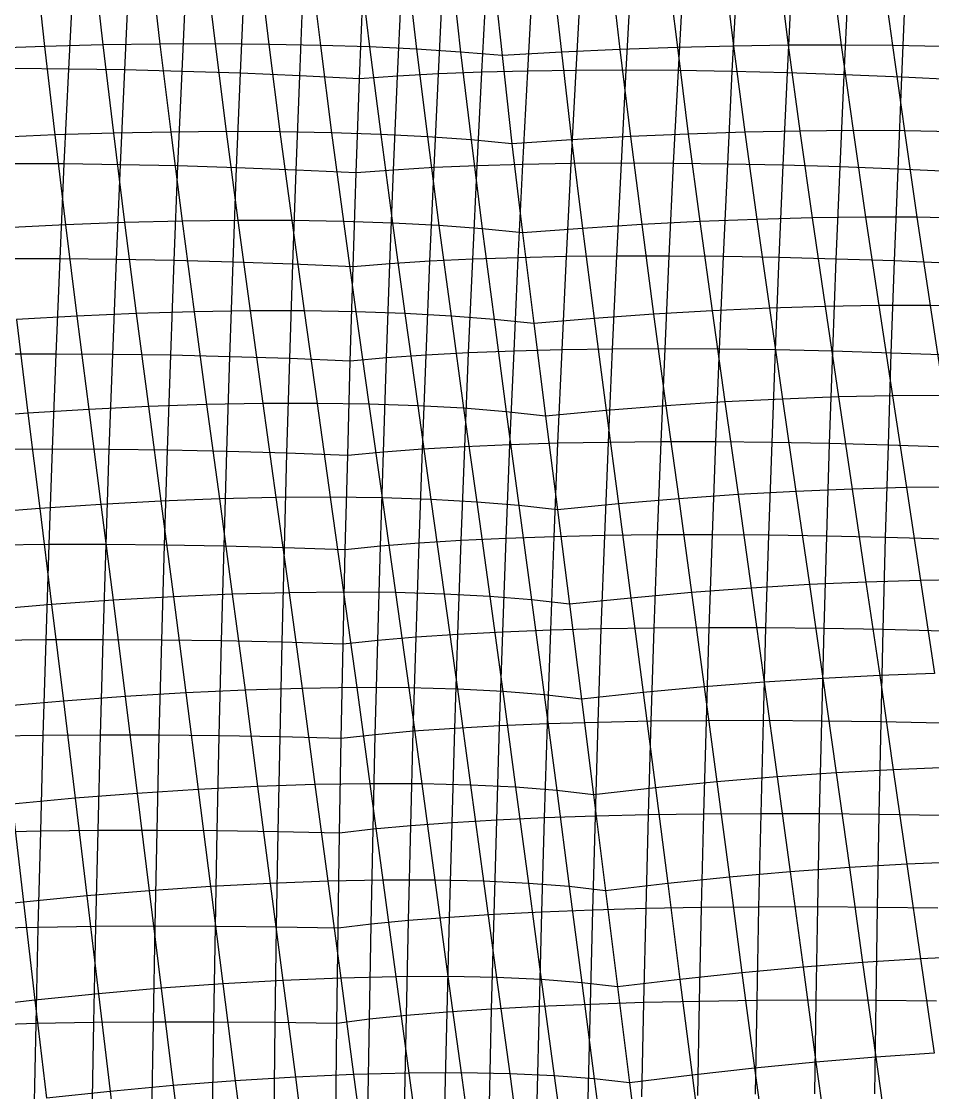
# Model space of a CAD drawing. Extents: x -429 to 429, y -1 to 209.
# Drawn here: x 239.07 to 267.84, y 138.89 to 172.69 of the extents above; entities that cross this region are included whole.
import ezdxf

# ---------------------------------------------------------------- set-up
doc = ezdxf.new("R2010")
doc.units = 0

msp = doc.modelspace()

# ---------------------------------------------------------------- linework, layer by layer
at = {"layer": 'default', "color": 5, "linetype": 'CONTINUOUS'}
for p, q in [((239.499, 174.692, 51.519), (239.802, 171.902, 51.109)), ((241.329, 174.725, 52.169), (241.643, 171.947, 51.748)), ((243.117, 174.741, 52.929), (243.441, 171.973, 52.503)), ((244.858, 174.741, 53.798), (245.189, 171.979, 53.373)), ((246.545, 174.724, 54.771), (246.88, 171.966, 54.352)), ((248.171, 174.69, 55.845), (248.507, 171.934, 55.438)), ((249.73, 174.639, 57.016), (250.063, 171.883, 56.626)), ((251.217, 174.573, 58.28), (251.542, 171.812, 57.911)), ((252.626, 174.49, 59.632), (252.937, 171.723, 59.288)), ((255.813, 174.474, 61.458), (256.116, 171.717, 61.112)), ((257.648, 174.54, 61.964), (257.963, 171.801, 61.594)), ((259.451, 174.589, 62.581), (259.779, 171.865, 62.194)), ((261.215, 174.622, 63.308), (261.554, 171.911, 62.91)), ((262.934, 174.638, 64.142), (263.282, 171.937, 63.74)), ((264.6, 174.638, 65.079), (264.955, 171.944, 64.678)), ((266.208, 174.621, 66.117), (266.567, 171.932, 65.723)), ((253.952, 174.392, 61.067), (254.244, 171.615, 60.75)), ((253.952, 174.392, 61.067), (254.244, 171.615, 60.75)), ((239.802, 171.902, 51.109), (237.927, 171.837, 50.591)), ((241.643, 171.947, 51.748), (239.802, 171.902, 51.109)), ((239.802, 171.902, 51.109), (240.124, 169.106, 50.665)), ((243.441, 171.973, 52.503), (241.643, 171.947, 51.748)), ((241.643, 171.947, 51.748), (241.975, 169.164, 51.293)), ((245.189, 171.979, 53.373), (243.441, 171.973, 52.503)), ((243.441, 171.973, 52.503), (243.782, 169.199, 52.044)), ((246.88, 171.966, 54.352), (245.189, 171.979, 53.373)), ((245.189, 171.979, 53.373), (245.538, 169.213, 52.915)), ((248.507, 171.934, 55.438), (246.88, 171.966, 54.352)), ((246.88, 171.966, 54.352), (247.233, 169.204, 53.901)), ((250.063, 171.883, 56.626), (248.507, 171.934, 55.438)), ((248.507, 171.934, 55.438), (248.862, 169.173, 54.999)), ((251.542, 171.812, 57.911), (250.063, 171.883, 56.626)), ((250.063, 171.883, 56.626), (250.415, 169.12, 56.203)), ((252.937, 171.723, 59.288), (251.542, 171.812, 57.911)), ((251.542, 171.812, 57.911), (251.886, 169.045, 57.509)), ((254.244, 171.615, 60.75), (252.937, 171.723, 59.288)), ((252.937, 171.723, 59.288), (253.268, 168.949, 58.909)), ((257.963, 171.801, 61.594), (256.116, 171.717, 61.112)), ((259.779, 171.865, 62.194), (257.963, 171.801, 61.594)), ((257.963, 171.801, 61.594), (258.298, 169.056, 61.19)), ((261.554, 171.911, 62.91), (259.779, 171.865, 62.194)), ((259.779, 171.865, 62.194), (260.125, 169.136, 61.774)), ((263.282, 171.937, 63.74), (261.554, 171.911, 62.91)), ((261.554, 171.911, 62.91), (261.911, 169.194, 62.481)), ((264.955, 171.944, 64.678), (263.282, 171.937, 63.74)), ((263.282, 171.937, 63.74), (263.649, 169.231, 63.306)), ((266.567, 171.932, 65.723), (264.955, 171.944, 64.678)), ((264.955, 171.944, 64.678), (265.329, 169.245, 64.247)), ((268.111, 171.9, 66.869), (266.567, 171.932, 65.723)), ((266.567, 171.932, 65.723), (266.945, 169.238, 65.298)), ((256.116, 171.717, 61.112), (254.244, 171.615, 60.75)), ((254.244, 171.615, 60.75), (254.556, 168.832, 60.397)), ((254.244, 171.615, 60.75), (254.556, 168.832, 60.397)), ((256.116, 171.717, 61.112), (256.439, 168.954, 60.73)), ((240.124, 169.106, 50.665), (238.237, 169.027, 50.164)), ((241.975, 169.164, 51.293), (240.124, 169.106, 50.665)), ((240.124, 169.106, 50.665), (240.463, 166.275, 50.191)), ((243.782, 169.199, 52.044), (241.975, 169.164, 51.293)), ((241.975, 169.164, 51.293), (242.324, 166.344, 50.809)), ((245.538, 169.213, 52.915), (243.782, 169.199, 52.044)), ((243.782, 169.199, 52.044), (244.141, 166.389, 51.557)), ((247.233, 169.204, 53.901), (245.538, 169.213, 52.915)), ((245.538, 169.213, 52.915), (245.903, 166.41, 52.429)), ((248.862, 169.173, 54.999), (247.233, 169.204, 53.901)), ((247.233, 169.204, 53.901), (247.604, 166.406, 53.422)), ((250.415, 169.12, 56.203), (248.862, 169.173, 54.999)), ((248.862, 169.173, 54.999), (249.233, 166.376, 54.531)), ((251.886, 169.045, 57.509), (250.415, 169.12, 56.203)), ((250.415, 169.12, 56.203), (250.784, 166.323, 55.75)), ((253.268, 168.949, 58.909), (251.886, 169.045, 57.509)), ((251.886, 169.045, 57.509), (252.249, 166.245, 57.074)), ((258.298, 169.056, 61.19), (256.439, 168.954, 60.73)), ((260.125, 169.136, 61.774), (258.298, 169.056, 61.19)), ((258.298, 169.056, 61.19), (258.653, 166.277, 60.755)), ((261.911, 169.194, 62.481), (260.125, 169.136, 61.774)), ((260.125, 169.136, 61.774), (260.491, 166.372, 61.325)), ((263.649, 169.231, 63.306), (261.911, 169.194, 62.481)), ((261.911, 169.194, 62.481), (262.287, 166.443, 62.023)), ((265.329, 169.245, 64.247), (263.649, 169.231, 63.306)), ((263.649, 169.231, 63.306), (264.034, 166.49, 62.846)), ((266.945, 169.238, 65.298), (265.329, 169.245, 64.247)), ((265.329, 169.245, 64.247), (265.721, 166.511, 63.788)), ((268.49, 169.208, 66.455), (266.945, 169.238, 65.298)), ((266.945, 169.238, 65.298), (267.341, 166.509, 64.847)), ((254.556, 168.832, 60.397), (253.268, 168.949, 58.909)), ((253.268, 168.949, 58.909), (253.619, 166.143, 58.495)), ((256.439, 168.954, 60.73), (254.556, 168.832, 60.397)), ((254.556, 168.832, 60.397), (254.89, 166.018, 60.008)), ((254.556, 168.832, 60.397), (254.89, 166.018, 60.008)), ((256.439, 168.954, 60.73), (256.783, 166.159, 60.315)), ((242.324, 166.344, 50.809), (240.463, 166.275, 50.191)), ((244.141, 166.389, 51.557), (242.324, 166.344, 50.809)), ((242.324, 166.344, 50.809), (242.695, 163.471, 50.287)), ((245.903, 166.41, 52.429), (244.141, 166.389, 51.557)), ((244.141, 166.389, 51.557), (244.521, 163.525, 51.03)), ((247.604, 166.406, 53.422), (245.903, 166.41, 52.429)), ((245.903, 166.41, 52.429), (246.292, 163.552, 51.904)), ((249.233, 166.376, 54.531), (247.604, 166.406, 53.422)), ((247.604, 166.406, 53.422), (247.997, 163.553, 52.905)), ((250.784, 166.323, 55.75), (249.233, 166.376, 54.531)), ((249.233, 166.376, 54.531), (249.628, 163.526, 54.025)), ((252.249, 166.245, 57.074), (250.784, 166.323, 55.75)), ((250.784, 166.323, 55.75), (251.177, 163.473, 55.261)), ((260.491, 166.372, 61.325), (258.653, 166.277, 60.755)), ((262.287, 166.443, 62.023), (260.491, 166.372, 61.325)), ((260.491, 166.372, 61.325), (260.879, 163.556, 60.84)), ((264.034, 166.49, 62.846), (262.287, 166.443, 62.023)), ((262.287, 166.443, 62.023), (262.686, 163.639, 61.53)), ((265.721, 166.511, 63.788), (264.034, 166.49, 62.846)), ((264.034, 166.49, 62.846), (264.442, 163.695, 62.349)), ((267.341, 166.509, 64.847), (265.721, 166.511, 63.788)), ((265.721, 166.511, 63.788), (266.137, 163.724, 63.294)), ((268.887, 166.481, 66.015), (267.341, 166.509, 64.847)), ((267.341, 166.509, 64.847), (267.762, 163.726, 64.359)), ((240.463, 166.275, 50.191), (238.566, 166.181, 49.704)), ((240.463, 166.275, 50.191), (240.823, 163.39, 49.678)), ((253.619, 166.143, 58.495), (252.249, 166.245, 57.074)), ((252.249, 166.245, 57.074), (252.634, 163.392, 56.604)), ((254.89, 166.018, 60.008), (253.619, 166.143, 58.495)), ((253.619, 166.143, 58.495), (253.992, 163.286, 58.049)), ((256.783, 166.159, 60.315), (254.89, 166.018, 60.008)), ((254.89, 166.018, 60.008), (255.243, 163.155, 59.587)), ((254.89, 166.018, 60.008), (255.243, 163.155, 59.587)), ((258.653, 166.277, 60.755), (256.783, 166.159, 60.315)), ((256.783, 166.159, 60.315), (257.147, 163.313, 59.866)), ((258.653, 166.277, 60.755), (259.029, 163.447, 60.285)), ((262.686, 163.639, 61.53), (260.879, 163.556, 60.84)), ((264.442, 163.695, 62.349), (262.686, 163.639, 61.53)), ((262.686, 163.639, 61.53), (263.098, 160.773, 61.019)), ((266.137, 163.724, 63.294), (264.442, 163.695, 62.349)), ((264.442, 163.695, 62.349), (264.864, 160.838, 61.835)), ((267.762, 163.726, 64.359), (266.137, 163.724, 63.294)), ((266.137, 163.724, 63.294), (266.566, 160.875, 62.783)), ((269.309, 163.702, 65.539), (267.762, 163.726, 64.359)), ((267.762, 163.726, 64.359), (268.196, 160.883, 63.855)), ((240.823, 163.39, 49.678), (238.915, 163.283, 49.208)), ((238.915, 163.283, 49.208), (239.276, 160.325, 48.69)), ((242.695, 163.471, 50.287), (240.823, 163.39, 49.678)), ((240.823, 163.39, 49.678), (241.195, 160.444, 49.147)), ((244.521, 163.525, 51.03), (242.695, 163.471, 50.287)), ((242.695, 163.471, 50.287), (243.078, 160.535, 49.747)), ((246.292, 163.552, 51.904), (244.521, 163.525, 51.03)), ((244.521, 163.525, 51.03), (244.914, 160.597, 50.487)), ((247.997, 163.553, 52.905), (246.292, 163.552, 51.904)), ((246.292, 163.552, 51.904), (246.692, 160.631, 51.363)), ((249.628, 163.526, 54.025), (247.997, 163.553, 52.905)), ((247.997, 163.553, 52.905), (248.402, 160.637, 52.37)), ((251.177, 163.473, 55.261), (249.628, 163.526, 54.025)), ((249.628, 163.526, 54.025), (250.035, 160.614, 53.502)), ((252.634, 163.392, 56.604), (251.177, 163.473, 55.261)), ((251.177, 163.473, 55.261), (251.581, 160.562, 54.752)), ((253.992, 163.286, 58.049), (252.634, 163.392, 56.604)), ((252.634, 163.392, 56.604), (253.032, 160.481, 56.114)), ((255.243, 163.155, 59.587), (253.992, 163.286, 58.049)), ((253.992, 163.286, 58.049), (254.378, 160.373, 57.58)), ((257.147, 163.313, 59.866), (255.243, 163.155, 59.587)), ((259.029, 163.447, 60.285), (257.147, 163.313, 59.866)), ((257.147, 163.313, 59.866), (257.526, 160.411, 59.396)), ((260.879, 163.556, 60.84), (259.029, 163.447, 60.285)), ((259.029, 163.447, 60.285), (259.419, 160.559, 59.796)), ((260.879, 163.556, 60.84), (261.28, 160.68, 60.338)), ((255.243, 163.155, 59.587), (255.613, 160.238, 59.141)), ((255.243, 163.155, 59.587), (255.613, 160.238, 59.141)), ((244.914, 160.597, 50.487), (243.078, 160.535, 49.747)), ((246.692, 160.631, 51.363), (244.914, 160.597, 50.487)), ((244.914, 160.597, 50.487), (245.319, 157.621, 49.921)), ((248.402, 160.637, 52.37), (246.692, 160.631, 51.363)), ((246.692, 160.631, 51.363), (247.105, 157.662, 50.799)), ((250.035, 160.614, 53.502), (248.402, 160.637, 52.37)), ((248.402, 160.637, 52.37), (248.821, 157.672, 51.813)), ((251.581, 160.562, 54.752), (250.035, 160.614, 53.502)), ((250.035, 160.614, 53.502), (250.456, 157.653, 52.957)), ((261.28, 160.68, 60.338), (259.419, 160.559, 59.796)), ((263.098, 160.773, 61.019), (261.28, 160.68, 60.338)), ((261.28, 160.68, 60.338), (261.694, 157.757, 59.815)), ((264.864, 160.838, 61.835), (263.098, 160.773, 61.019)), ((263.098, 160.773, 61.019), (263.524, 157.86, 60.487)), ((266.566, 160.875, 62.783), (264.864, 160.838, 61.835)), ((264.864, 160.838, 61.835), (265.299, 157.934, 61.301)), ((268.196, 160.883, 63.855), (266.566, 160.875, 62.783)), ((266.566, 160.875, 62.783), (267.009, 157.978, 62.25)), ((239.276, 160.325, 48.69), (237.332, 160.18, 48.38)), ((241.195, 160.444, 49.147), (239.276, 160.325, 48.69)), ((239.276, 160.325, 48.69), (239.649, 157.32, 48.153)), ((243.078, 160.535, 49.747), (241.195, 160.444, 49.147)), ((241.195, 160.444, 49.147), (241.579, 157.45, 48.594)), ((243.078, 160.535, 49.747), (243.473, 157.55, 49.184)), ((253.032, 160.481, 56.114), (251.581, 160.562, 54.752)), ((251.581, 160.562, 54.752), (252, 157.603, 54.224)), ((254.378, 160.373, 57.58), (253.032, 160.481, 56.114)), ((253.032, 160.481, 56.114), (253.443, 157.524, 55.606)), ((255.613, 160.238, 59.141), (254.378, 160.373, 57.58)), ((254.378, 160.373, 57.58), (254.776, 157.415, 57.095)), ((257.526, 160.411, 59.396), (255.613, 160.238, 59.141)), ((255.613, 160.238, 59.141), (255.992, 157.278, 58.681)), ((255.613, 160.238, 59.141), (255.992, 157.278, 58.681)), ((259.419, 160.559, 59.796), (257.526, 160.411, 59.396)), ((257.526, 160.411, 59.396), (257.916, 157.465, 58.909)), ((259.419, 160.559, 59.796), (259.821, 157.625, 59.287)), ((263.524, 157.86, 60.487), (261.694, 157.757, 59.815)), ((265.299, 157.934, 61.301), (263.524, 157.86, 60.487)), ((263.524, 157.86, 60.487), (263.949, 154.917, 59.959)), ((267.009, 157.978, 62.25), (265.299, 157.934, 61.301)), ((265.299, 157.934, 61.301), (265.734, 154.999, 60.77)), ((268.644, 157.992, 63.33), (267.009, 157.978, 62.25)), ((267.009, 157.978, 62.25), (267.451, 155.051, 61.723)), ((243.473, 157.55, 49.184), (241.579, 157.45, 48.594)), ((245.319, 157.621, 49.921), (243.473, 157.55, 49.184)), ((243.473, 157.55, 49.184), (243.868, 154.535, 48.626)), ((247.105, 157.662, 50.799), (245.319, 157.621, 49.921)), ((245.319, 157.621, 49.921), (245.724, 154.614, 49.359)), ((248.821, 157.672, 51.813), (247.105, 157.662, 50.799)), ((247.105, 157.662, 50.799), (247.518, 154.661, 50.24)), ((250.456, 157.653, 52.957), (248.821, 157.672, 51.813)), ((248.821, 157.672, 51.813), (249.239, 154.677, 51.261)), ((252, 157.603, 54.224), (250.456, 157.653, 52.957)), ((250.456, 157.653, 52.957), (250.875, 154.663, 52.416)), ((253.443, 157.524, 55.606), (252, 157.603, 54.224)), ((252, 157.603, 54.224), (252.417, 154.617, 53.698)), ((254.776, 157.415, 57.095), (253.443, 157.524, 55.606)), ((253.443, 157.524, 55.606), (253.853, 154.54, 55.099)), ((259.821, 157.625, 59.287), (257.916, 157.465, 58.909)), ((261.694, 157.757, 59.815), (259.821, 157.625, 59.287)), ((259.821, 157.625, 59.287), (260.224, 154.664, 58.78)), ((261.694, 157.757, 59.815), (262.108, 154.805, 59.294)), ((239.649, 157.32, 48.153), (237.694, 157.163, 47.865)), ((241.579, 157.45, 48.594), (239.649, 157.32, 48.153)), ((239.649, 157.32, 48.153), (240.023, 154.289, 47.617)), ((241.579, 157.45, 48.594), (241.964, 154.427, 48.044)), ((255.992, 157.278, 58.681), (254.776, 157.415, 57.095)), ((254.776, 157.415, 57.095), (255.175, 154.434, 56.608)), ((257.916, 157.465, 58.909), (255.992, 157.278, 58.681)), ((255.992, 157.278, 58.681), (256.374, 154.297, 58.217)), ((255.992, 157.278, 58.681), (256.374, 154.297, 58.217)), ((257.916, 157.465, 58.909), (258.309, 154.494, 58.42)), ((263.949, 154.917, 59.959), (262.108, 154.805, 59.294)), ((265.734, 154.999, 60.77), (263.949, 154.917, 59.959)), ((263.949, 154.917, 59.959), (264.374, 151.958, 59.429)), ((267.451, 155.051, 61.723), (265.734, 154.999, 60.77)), ((265.734, 154.999, 60.77), (266.169, 152.048, 60.238)), ((269.09, 155.071, 62.81), (267.451, 155.051, 61.723)), ((267.451, 155.051, 61.723), (267.894, 152.107, 61.193)), ((243.868, 154.535, 48.626), (241.964, 154.427, 48.044)), ((245.724, 154.614, 49.359), (243.868, 154.535, 48.626)), ((243.868, 154.535, 48.626), (244.263, 151.504, 48.066)), ((247.518, 154.661, 50.24), (245.724, 154.614, 49.359)), ((245.724, 154.614, 49.359), (246.129, 151.589, 48.796)), ((249.239, 154.677, 51.261), (247.518, 154.661, 50.24)), ((247.518, 154.661, 50.24), (247.931, 151.643, 49.678)), ((250.875, 154.663, 52.416), (249.239, 154.677, 51.261)), ((249.239, 154.677, 51.261), (249.657, 151.665, 50.706)), ((252.417, 154.617, 53.698), (250.875, 154.663, 52.416)), ((250.875, 154.663, 52.416), (251.296, 151.656, 51.874)), ((253.853, 154.54, 55.099), (252.417, 154.617, 53.698)), ((252.417, 154.617, 53.698), (252.835, 151.614, 53.172)), ((255.175, 154.434, 56.608), (253.853, 154.54, 55.099)), ((253.853, 154.54, 55.099), (254.265, 151.541, 54.592)), ((258.309, 154.494, 58.42), (256.374, 154.297, 58.217)), ((260.224, 154.664, 58.78), (258.309, 154.494, 58.42)), ((258.309, 154.494, 58.42), (258.699, 151.509, 57.934)), ((262.108, 154.805, 59.294), (260.224, 154.664, 58.78)), ((260.224, 154.664, 58.78), (260.626, 151.688, 58.274)), ((262.108, 154.805, 59.294), (262.522, 151.838, 58.773)), ((240.023, 154.289, 47.617), (238.057, 154.122, 47.349)), ((241.964, 154.427, 48.044), (240.023, 154.289, 47.617)), ((240.023, 154.289, 47.617), (240.395, 151.241, 47.082)), ((241.964, 154.427, 48.044), (242.348, 151.387, 47.493)), ((256.374, 154.297, 58.217), (255.175, 154.434, 56.608)), ((255.175, 154.434, 56.608), (255.574, 151.437, 56.124)), ((256.374, 154.297, 58.217), (256.755, 151.303, 57.757)), ((256.374, 154.297, 58.217), (256.755, 151.303, 57.757)), ((262.522, 151.838, 58.773), (260.626, 151.688, 58.274)), ((264.374, 151.958, 59.429), (262.522, 151.838, 58.773)), ((262.522, 151.838, 58.773), (262.93, 148.851, 58.263)), ((266.169, 152.048, 60.238), (264.374, 151.958, 59.429)), ((264.374, 151.958, 59.429), (264.793, 148.979, 58.912)), ((267.894, 152.107, 61.193), (266.169, 152.048, 60.238)), ((266.169, 152.048, 60.238), (266.597, 149.077, 59.718)), ((244.263, 151.504, 48.066), (242.348, 151.387, 47.493)), ((246.129, 151.589, 48.796), (244.263, 151.504, 48.066)), ((244.263, 151.504, 48.066), (244.652, 148.451, 47.518)), ((247.931, 151.643, 49.678), (246.129, 151.589, 48.796)), ((246.129, 151.589, 48.796), (246.527, 148.544, 48.245)), ((249.657, 151.665, 50.706), (247.931, 151.643, 49.678)), ((247.931, 151.643, 49.678), (248.337, 148.604, 49.13)), ((251.296, 151.656, 51.874), (249.657, 151.665, 50.706)), ((249.657, 151.665, 50.706), (250.069, 148.633, 50.165)), ((252.835, 151.614, 53.172), (251.296, 151.656, 51.874)), ((251.296, 151.656, 51.874), (251.709, 148.628, 51.344)), ((254.265, 151.541, 54.592), (252.835, 151.614, 53.172)), ((252.835, 151.614, 53.172), (253.247, 148.591, 52.657)), ((255.574, 151.437, 56.124), (254.265, 151.541, 54.592)), ((254.265, 151.541, 54.592), (254.671, 148.522, 54.095)), ((258.699, 151.509, 57.934), (256.755, 151.303, 57.757)), ((260.626, 151.688, 58.274), (258.699, 151.509, 57.934)), ((258.699, 151.509, 57.934), (259.087, 148.504, 57.455)), ((260.626, 151.688, 58.274), (261.024, 148.692, 57.776)), ((240.395, 151.241, 47.082), (238.419, 151.066, 46.835)), ((242.348, 151.387, 47.493), (240.395, 151.241, 47.082)), ((240.395, 151.241, 47.082), (240.764, 148.173, 46.556)), ((242.348, 151.387, 47.493), (242.727, 148.327, 46.954)), ((256.755, 151.303, 57.757), (255.574, 151.437, 56.124)), ((255.574, 151.437, 56.124), (255.969, 148.421, 55.647)), ((256.755, 151.303, 57.757), (257.134, 148.288, 57.302)), ((256.755, 151.303, 57.757), (257.134, 148.288, 57.302)), ((266.597, 149.077, 59.718), (264.793, 148.979, 58.912)), ((268.33, 149.142, 60.676), (266.597, 149.077, 59.718)), ((266.597, 149.077, 59.718), (267.027, 146.094, 59.195)), ((262.93, 148.851, 58.263), (261.024, 148.692, 57.776)), ((264.793, 148.979, 58.912), (262.93, 148.851, 58.263)), ((262.93, 148.851, 58.263), (263.34, 145.85, 57.75)), ((264.793, 148.979, 58.912), (265.213, 145.988, 58.391)), ((244.652, 148.451, 47.518), (242.727, 148.327, 46.954)), ((246.527, 148.544, 48.245), (244.652, 148.451, 47.518)), ((244.652, 148.451, 47.518), (245.043, 145.387, 46.967)), ((248.337, 148.604, 49.13), (246.527, 148.544, 48.245)), ((246.527, 148.544, 48.245), (246.928, 145.487, 47.691)), ((250.069, 148.633, 50.165), (248.337, 148.604, 49.13)), ((248.337, 148.604, 49.13), (248.746, 145.554, 48.578)), ((251.709, 148.628, 51.344), (250.069, 148.633, 50.165)), ((250.069, 148.633, 50.165), (250.483, 145.588, 49.62)), ((253.247, 148.591, 52.657), (251.709, 148.628, 51.344)), ((251.709, 148.628, 51.344), (252.126, 145.589, 50.811)), ((254.671, 148.522, 54.095), (253.247, 148.591, 52.657)), ((253.247, 148.591, 52.657), (253.662, 145.556, 52.139)), ((255.969, 148.421, 55.647), (254.671, 148.522, 54.095)), ((254.671, 148.522, 54.095), (255.079, 145.489, 53.596)), ((257.134, 148.288, 57.302), (255.969, 148.421, 55.647)), ((255.969, 148.421, 55.647), (256.366, 145.39, 55.17)), ((259.087, 148.504, 57.455), (257.134, 148.288, 57.302)), ((261.024, 148.692, 57.776), (259.087, 148.504, 57.455)), ((259.087, 148.504, 57.455), (259.474, 145.484, 56.976)), ((261.024, 148.692, 57.776), (261.422, 145.682, 57.277)), ((240.764, 148.173, 46.556), (238.779, 147.99, 46.328)), ((242.727, 148.327, 46.954), (240.764, 148.173, 46.556)), ((240.764, 148.173, 46.556), (241.133, 145.091, 46.028)), ((242.727, 148.327, 46.954), (243.106, 145.254, 46.411)), ((257.134, 148.288, 57.302), (257.512, 145.258, 56.848)), ((257.134, 148.288, 57.302), (257.512, 145.258, 56.848)), ((238.779, 147.99, 46.328), (239.138, 144.898, 45.821)), ((267.027, 146.094, 59.195), (265.213, 145.988, 58.391)), ((268.768, 146.167, 60.155), (267.027, 146.094, 59.195)), ((267.027, 146.094, 59.195), (267.452, 143.107, 58.68)), ((263.34, 145.85, 57.75), (261.422, 145.682, 57.277)), ((265.213, 145.988, 58.391), (263.34, 145.85, 57.75)), ((263.34, 145.85, 57.75), (263.746, 142.846, 57.244)), ((265.213, 145.988, 58.391), (265.629, 142.993, 57.879)), ((245.043, 145.387, 46.967), (243.106, 145.254, 46.411)), ((246.928, 145.487, 47.691), (245.043, 145.387, 46.967)), ((245.043, 145.387, 46.967), (245.43, 142.318, 46.425)), ((248.746, 145.554, 48.578), (246.928, 145.487, 47.691)), ((246.928, 145.487, 47.691), (247.323, 142.426, 47.146)), ((250.483, 145.588, 49.62), (248.746, 145.554, 48.578)), ((248.746, 145.554, 48.578), (249.149, 142.5, 48.035)), ((252.126, 145.589, 50.811), (250.483, 145.588, 49.62)), ((250.483, 145.588, 49.62), (250.892, 142.54, 49.085)), ((253.662, 145.556, 52.139), (252.126, 145.589, 50.811)), ((252.126, 145.589, 50.811), (252.537, 142.545, 50.286)), ((255.079, 145.489, 53.596), (253.662, 145.556, 52.139)), ((253.662, 145.556, 52.139), (254.072, 142.516, 51.629)), ((256.366, 145.39, 55.17), (255.079, 145.489, 53.596)), ((255.079, 145.489, 53.596), (255.483, 142.451, 53.103)), ((257.512, 145.258, 56.848), (256.366, 145.39, 55.17)), ((256.366, 145.39, 55.17), (256.76, 142.354, 54.695)), ((259.474, 145.484, 56.976), (257.512, 145.258, 56.848)), ((261.422, 145.682, 57.277), (259.474, 145.484, 56.976)), ((259.474, 145.484, 56.976), (259.861, 142.459, 56.499)), ((261.422, 145.682, 57.277), (261.818, 142.667, 56.783)), ((241.133, 145.091, 46.028), (239.138, 144.898, 45.821)), ((243.106, 145.254, 46.411), (241.133, 145.091, 46.028)), ((241.133, 145.091, 46.028), (241.5, 142.004, 45.507)), ((243.106, 145.254, 46.411), (243.483, 142.177, 45.877)), ((257.512, 145.258, 56.848), (257.892, 142.222, 56.394)), ((257.512, 145.258, 56.848), (257.892, 142.222, 56.394)), ((239.138, 144.898, 45.821), (237.137, 144.677, 45.791)), ((239.138, 144.898, 45.821), (239.497, 141.801, 45.317)), ((265.629, 142.993, 57.879), (263.746, 142.846, 57.244)), ((267.452, 143.107, 58.68), (265.629, 142.993, 57.879)), ((265.629, 142.993, 57.879), (266.049, 140.005, 57.358)), ((269.2, 143.187, 59.644), (267.452, 143.107, 58.68)), ((267.452, 143.107, 58.68), (267.882, 140.128, 58.158)), ((261.818, 142.667, 56.783), (259.861, 142.459, 56.499)), ((263.746, 142.846, 57.244), (261.818, 142.667, 56.783)), ((261.818, 142.667, 56.783), (262.217, 139.659, 56.284)), ((263.746, 142.846, 57.244), (264.155, 139.848, 56.732)), ((245.43, 142.318, 46.425), (243.483, 142.177, 45.877)), ((247.323, 142.426, 47.146), (245.43, 142.318, 46.425)), ((245.43, 142.318, 46.425), (245.82, 139.257, 45.875)), ((249.149, 142.5, 48.035), (247.323, 142.426, 47.146)), ((247.323, 142.426, 47.146), (247.723, 139.373, 46.593)), ((250.892, 142.54, 49.085), (249.149, 142.5, 48.035)), ((249.149, 142.5, 48.035), (249.557, 139.454, 47.485)), ((252.537, 142.545, 50.286), (250.892, 142.54, 49.085)), ((250.892, 142.54, 49.085), (251.305, 139.5, 48.541)), ((254.072, 142.516, 51.629), (252.537, 142.545, 50.286)), ((252.537, 142.545, 50.286), (252.953, 139.509, 49.754)), ((255.483, 142.451, 53.103), (254.072, 142.516, 51.629)), ((254.072, 142.516, 51.629), (254.486, 139.483, 51.112)), ((256.76, 142.354, 54.695), (255.483, 142.451, 53.103)), ((255.483, 142.451, 53.103), (255.892, 139.42, 52.604)), ((257.892, 142.222, 56.394), (256.76, 142.354, 54.695)), ((256.76, 142.354, 54.695), (257.157, 139.322, 54.217)), ((259.861, 142.459, 56.499), (257.892, 142.222, 56.394)), ((259.861, 142.459, 56.499), (260.25, 139.439, 56.018)), ((241.5, 142.004, 45.507), (239.497, 141.801, 45.317)), ((243.483, 142.177, 45.877), (241.5, 142.004, 45.507)), ((241.5, 142.004, 45.507), (241.869, 138.923, 44.978)), ((243.483, 142.177, 45.877), (243.863, 139.106, 45.335)), ((257.892, 142.222, 56.394), (258.272, 139.19, 55.937)), ((257.892, 142.222, 56.394), (258.272, 139.19, 55.937)), ((239.497, 141.801, 45.317), (237.489, 141.57, 45.311)), ((239.497, 141.801, 45.317), (239.857, 138.709, 44.809)), ((266.049, 140.005, 57.358), (264.155, 139.848, 56.732)), ((267.882, 140.128, 58.158), (266.049, 140.005, 57.358)), ((266.049, 140.005, 57.358), (266.466, 137.026, 56.844)), ((262.217, 139.659, 56.284), (260.25, 139.439, 56.018)), ((264.155, 139.848, 56.732), (262.217, 139.659, 56.284)), ((262.217, 139.659, 56.284), (262.615, 136.659, 55.786)), ((264.155, 139.848, 56.732), (264.563, 136.859, 56.223)), ((247.723, 139.373, 46.593), (245.82, 139.257, 45.875)), ((249.557, 139.454, 47.485), (247.723, 139.373, 46.593)), ((247.723, 139.373, 46.593), (248.12, 136.33, 46.047)), ((251.305, 139.5, 48.541), (249.557, 139.454, 47.485)), ((249.557, 139.454, 47.485), (249.961, 136.418, 46.941)), ((252.953, 139.509, 49.754), (251.305, 139.5, 48.541)), ((251.305, 139.5, 48.541), (251.715, 136.469, 48.004)), ((254.486, 139.483, 51.112), (252.953, 139.509, 49.754)), ((252.953, 139.509, 49.754), (253.365, 136.483, 49.227)), ((255.892, 139.42, 52.604), (254.486, 139.483, 51.112)), ((254.486, 139.483, 51.112), (254.897, 136.459, 50.598)), ((257.157, 139.322, 54.217), (255.892, 139.42, 52.604)), ((255.892, 139.42, 52.604), (256.298, 136.398, 52.106)), ((258.272, 139.19, 55.937), (257.157, 139.322, 54.217)), ((257.157, 139.322, 54.217), (257.554, 136.3, 53.737)), ((260.25, 139.439, 56.018), (258.272, 139.19, 55.937)), ((260.25, 139.439, 56.018), (260.639, 136.427, 55.537)), ((243.863, 139.106, 45.335), (241.869, 138.923, 44.978)), ((245.82, 139.257, 45.875), (243.863, 139.106, 45.335)), ((243.863, 139.106, 45.335), (244.241, 136.045, 44.797)), ((245.82, 139.257, 45.875), (246.207, 136.205, 45.33)), ((258.272, 139.19, 55.937), (258.654, 136.166, 55.477)), ((258.272, 139.19, 55.937), (258.654, 136.166, 55.477)), ((241.869, 138.923, 44.978), (239.857, 138.709, 44.809)), ((241.869, 138.923, 44.978), (242.238, 135.852, 44.453))]:
    msp.add_line(p, q, dxfattribs=at)
at = {"layer": 'default', "color": 3, "linetype": 'CONTINUOUS'}
for p, q in [((240.566, 171.188, 66.325), (240.715, 174.188, 65.814)), ((242.333, 171.16, 67.054), (242.476, 174.154, 66.55)), ((244.141, 171.114, 67.672), (244.277, 174.104, 67.181)), ((245.984, 171.053, 68.178), (246.113, 174.038, 67.705)), ((247.855, 170.975, 68.569), (247.976, 173.955, 68.119)), ((249.747, 170.882, 68.844), (249.86, 173.858, 68.422)), ((249.747, 170.882, 68.844), (249.86, 173.858, 68.422)), ((250.948, 170.965, 70.279), (251.08, 173.934, 69.838)), ((252.237, 171.033, 71.638), (252.384, 173.995, 71.181)), ((253.609, 171.086, 72.915), (253.765, 174.041, 72.444)), ((255.058, 171.123, 74.105), (255.22, 174.071, 73.623)), ((256.579, 171.143, 75.204), (256.743, 174.085, 74.715)), ((258.166, 171.148, 76.207), (258.328, 174.083, 75.716)), ((259.813, 171.137, 77.11), (259.971, 174.066, 76.621)), ((261.512, 171.109, 77.91), (261.664, 174.032, 77.428)), ((263.259, 171.066, 78.604), (263.403, 173.983, 78.133)), ((265.045, 171.007, 79.189), (265.181, 173.919, 78.735)), ((266.864, 170.932, 79.662), (266.991, 173.839, 79.231)), ((240.566, 171.188, 66.325), (238.848, 171.201, 65.488)), ((240.423, 168.192, 66.824), (240.566, 171.188, 66.325)), ((242.333, 171.16, 67.054), (240.566, 171.188, 66.325)), ((242.196, 168.169, 67.546), (242.333, 171.16, 67.054)), ((244.141, 171.114, 67.672), (242.333, 171.16, 67.054)), ((244.012, 168.129, 68.152), (244.141, 171.114, 67.672)), ((245.984, 171.053, 68.178), (244.141, 171.114, 67.672)), ((245.863, 168.072, 68.639), (245.984, 171.053, 68.178)), ((247.855, 170.975, 68.569), (245.984, 171.053, 68.178)), ((253.609, 171.086, 72.915), (252.237, 171.033, 71.638)), ((253.459, 168.135, 73.374), (253.609, 171.086, 72.915)), ((255.058, 171.123, 74.105), (253.609, 171.086, 72.915)), ((254.902, 168.178, 74.576), (255.058, 171.123, 74.105)), ((256.579, 171.143, 75.204), (255.058, 171.123, 74.105)), ((256.422, 168.205, 75.681), (256.579, 171.143, 75.204)), ((258.166, 171.148, 76.207), (256.579, 171.143, 75.204)), ((258.01, 168.216, 76.687), (258.166, 171.148, 76.207)), ((259.813, 171.137, 77.11), (258.166, 171.148, 76.207)), ((259.661, 168.211, 77.589), (259.813, 171.137, 77.11)), ((261.512, 171.109, 77.91), (259.813, 171.137, 77.11)), ((261.367, 168.19, 78.382), (261.512, 171.109, 77.91)), ((263.259, 171.066, 78.604), (261.512, 171.109, 77.91)), ((263.122, 168.152, 79.064), (263.259, 171.066, 78.604)), ((265.045, 171.007, 79.189), (263.259, 171.066, 78.604)), ((247.742, 168, 69.007), (247.855, 170.975, 68.569)), ((249.747, 170.882, 68.844), (247.855, 170.975, 68.569)), ((249.641, 167.911, 69.252), (249.747, 170.882, 68.844)), ((249.641, 167.911, 69.252), (249.747, 170.882, 68.844)), ((250.948, 170.965, 70.279), (249.747, 170.882, 68.844)), ((250.822, 168.001, 70.707), (250.948, 170.965, 70.279)), ((252.237, 171.033, 71.638), (250.948, 170.965, 70.279)), ((252.097, 168.076, 72.083), (252.237, 171.033, 71.638)), ((264.917, 168.099, 79.631), (265.045, 171.007, 79.189)), ((266.864, 170.932, 79.662), (265.045, 171.007, 79.189)), ((266.745, 168.03, 80.081), (266.864, 170.932, 79.662)), ((268.709, 170.842, 80.023), (266.864, 170.932, 79.662)), ((240.423, 168.192, 66.824), (238.701, 168.198, 65.989)), ((240.29, 165.195, 67.305), (240.423, 168.192, 66.824)), ((242.196, 168.169, 67.546), (240.423, 168.192, 66.824)), ((242.069, 165.178, 68.02), (242.196, 168.169, 67.546)), ((244.012, 168.129, 68.152), (242.196, 168.169, 67.546)), ((243.892, 165.144, 68.614), (244.012, 168.129, 68.152)), ((245.863, 168.072, 68.639), (244.012, 168.129, 68.152)), ((245.751, 165.093, 69.085), (245.863, 168.072, 68.639)), ((247.742, 168, 69.007), (245.863, 168.072, 68.639)), ((250.822, 168.001, 70.707), (249.641, 167.911, 69.252)), ((250.705, 165.038, 71.12), (250.822, 168.001, 70.707)), ((252.097, 168.076, 72.083), (250.822, 168.001, 70.707)), ((251.965, 165.119, 72.512), (252.097, 168.076, 72.083)), ((253.459, 168.135, 73.374), (252.097, 168.076, 72.083)), ((253.318, 165.184, 73.817), (253.459, 168.135, 73.374)), ((254.902, 168.178, 74.576), (253.459, 168.135, 73.374)), ((254.756, 165.233, 75.029), (254.902, 168.178, 74.576)), ((256.422, 168.205, 75.681), (254.902, 168.178, 74.576)), ((256.274, 165.267, 76.142), (256.422, 168.205, 75.681)), ((258.01, 168.216, 76.687), (256.422, 168.205, 75.681)), ((257.864, 165.284, 77.15), (258.01, 168.216, 76.687)), ((259.661, 168.211, 77.589), (258.01, 168.216, 76.687)), ((259.519, 165.286, 78.05), (259.661, 168.211, 77.589)), ((261.367, 168.19, 78.382), (259.661, 168.211, 77.589)), ((261.232, 165.271, 78.837), (261.367, 168.19, 78.382)), ((263.122, 168.152, 79.064), (261.367, 168.19, 78.382)), ((262.994, 165.239, 79.507), (263.122, 168.152, 79.064)), ((264.917, 168.099, 79.631), (263.122, 168.152, 79.064)), ((264.797, 165.192, 80.058), (264.917, 168.099, 79.631)), ((266.745, 168.03, 80.081), (264.917, 168.099, 79.631)), ((266.634, 165.13, 80.486), (266.745, 168.03, 80.081)), ((268.598, 167.946, 80.413), (266.745, 168.03, 80.081)), ((247.638, 165.026, 69.429), (247.742, 168, 69.007)), ((249.641, 167.911, 69.252), (247.742, 168, 69.007)), ((249.543, 164.943, 69.646), (249.641, 167.911, 69.252)), ((249.543, 164.943, 69.646), (249.641, 167.911, 69.252)), ((240.29, 165.195, 67.305), (238.563, 165.196, 66.473)), ((240.168, 162.194, 67.764), (240.29, 165.195, 67.305)), ((242.069, 165.178, 68.02), (240.29, 165.195, 67.305)), ((241.953, 162.182, 68.472), (242.069, 165.178, 68.02)), ((243.892, 165.144, 68.614), (242.069, 165.178, 68.02)), ((243.782, 162.154, 69.056), (243.892, 165.144, 68.614)), ((245.751, 165.093, 69.085), (243.892, 165.144, 68.614)), ((245.648, 162.109, 69.51), (245.751, 165.093, 69.085)), ((247.638, 165.026, 69.429), (245.751, 165.093, 69.085)), ((247.542, 162.048, 69.834), (247.638, 165.026, 69.429)), ((249.543, 164.943, 69.646), (247.638, 165.026, 69.429)), ((250.705, 165.038, 71.12), (249.543, 164.943, 69.646)), ((250.598, 162.072, 71.516), (250.705, 165.038, 71.12)), ((251.965, 165.119, 72.512), (250.705, 165.038, 71.12)), ((251.845, 162.158, 72.923), (251.965, 165.119, 72.512)), ((253.318, 165.184, 73.817), (251.965, 165.119, 72.512)), ((253.189, 162.229, 74.241), (253.318, 165.184, 73.817)), ((254.756, 165.233, 75.029), (253.318, 165.184, 73.817)), ((254.623, 162.284, 75.462), (254.756, 165.233, 75.029)), ((256.274, 165.267, 76.142), (254.756, 165.233, 75.029)), ((256.139, 162.324, 76.581), (256.274, 165.267, 76.142)), ((257.864, 165.284, 77.15), (256.274, 165.267, 76.142)), ((257.731, 162.347, 77.591), (257.864, 165.284, 77.15)), ((259.519, 165.286, 78.05), (257.864, 165.284, 77.15)), ((259.39, 162.355, 78.49), (259.519, 165.286, 78.05)), ((261.232, 165.271, 78.837), (259.519, 165.286, 78.05)), ((261.108, 162.347, 79.271), (261.232, 165.271, 78.837)), ((262.994, 165.239, 79.507), (261.232, 165.271, 78.837)), ((262.878, 162.322, 79.93), (262.994, 165.239, 79.507)), ((264.797, 165.192, 80.058), (262.994, 165.239, 79.507)), ((264.689, 162.281, 80.466), (264.797, 165.192, 80.058)), ((266.634, 165.13, 80.486), (264.797, 165.192, 80.058)), ((266.533, 162.225, 80.874), (266.634, 165.13, 80.486)), ((268.496, 165.051, 80.79), (266.634, 165.13, 80.486)), ((249.453, 161.971, 70.026), (249.543, 164.943, 69.646)), ((249.453, 161.971, 70.026), (249.543, 164.943, 69.646)), ((254.623, 162.284, 75.462), (253.189, 162.229, 74.241)), ((254.494, 159.331, 75.885), (254.623, 162.284, 75.462)), ((256.139, 162.324, 76.581), (254.623, 162.284, 75.462)), ((256.01, 159.377, 77.01), (256.139, 162.324, 76.581)), ((257.731, 162.347, 77.591), (256.139, 162.324, 76.581)), ((257.603, 159.407, 78.024), (257.731, 162.347, 77.591)), ((259.39, 162.355, 78.49), (257.731, 162.347, 77.591)), ((259.267, 159.421, 78.921), (259.39, 162.355, 78.49)), ((261.108, 162.347, 79.271), (259.39, 162.355, 78.49)), ((260.991, 159.419, 79.696), (261.108, 162.347, 79.271)), ((262.878, 162.322, 79.93), (261.108, 162.347, 79.271)), ((262.768, 159.401, 80.345), (262.878, 162.322, 79.93)), ((264.689, 162.281, 80.466), (262.878, 162.322, 79.93)), ((264.587, 159.367, 80.864), (264.689, 162.281, 80.466)), ((266.533, 162.225, 80.874), (264.689, 162.281, 80.466)), ((240.168, 162.194, 67.764), (238.438, 162.189, 66.933)), ((240.052, 159.188, 68.213), (240.168, 162.194, 67.764)), ((241.953, 162.182, 68.472), (240.168, 162.194, 67.764)), ((241.843, 159.183, 68.916), (241.953, 162.182, 68.472)), ((243.782, 162.154, 69.056), (241.953, 162.182, 68.472)), ((243.679, 159.16, 69.487), (243.782, 162.154, 69.056)), ((245.648, 162.109, 69.51), (243.782, 162.154, 69.056)), ((245.553, 159.121, 69.926), (245.648, 162.109, 69.51)), ((247.542, 162.048, 69.834), (245.648, 162.109, 69.51)), ((247.453, 159.066, 70.228), (247.542, 162.048, 69.834)), ((249.453, 161.971, 70.026), (247.542, 162.048, 69.834)), ((249.37, 158.995, 70.393), (249.453, 161.971, 70.026)), ((249.37, 158.995, 70.393), (249.453, 161.971, 70.026)), ((250.598, 162.072, 71.516), (249.453, 161.971, 70.026)), ((250.497, 159.101, 71.901), (250.598, 162.072, 71.516)), ((251.845, 162.158, 72.923), (250.598, 162.072, 71.516)), ((251.731, 159.193, 73.323), (251.845, 162.158, 72.923)), ((253.189, 162.229, 74.241), (251.845, 162.158, 72.923)), ((253.066, 159.269, 74.654), (253.189, 162.229, 74.241)), ((266.44, 159.317, 81.252), (266.533, 162.225, 80.874)), ((268.402, 162.153, 81.154), (266.533, 162.225, 80.874)), ((253.066, 159.269, 74.654), (251.731, 159.193, 73.323)), ((252.954, 156.307, 75.048), (253.066, 159.269, 74.654)), ((254.494, 159.331, 75.885), (253.066, 159.269, 74.654)), ((254.379, 156.374, 76.288), (254.494, 159.331, 75.885)), ((256.01, 159.377, 77.01), (254.494, 159.331, 75.885)), ((255.893, 156.426, 77.42), (256.01, 159.377, 77.01)), ((257.603, 159.407, 78.024), (256.01, 159.377, 77.01)), ((257.488, 156.462, 78.436), (257.603, 159.407, 78.024)), ((259.267, 159.421, 78.921), (257.603, 159.407, 78.024)), ((259.156, 156.483, 79.331), (259.267, 159.421, 78.921)), ((260.991, 159.419, 79.696), (259.267, 159.421, 78.921)), ((260.886, 156.488, 80.101), (260.991, 159.419, 79.696)), ((262.768, 159.401, 80.345), (260.991, 159.419, 79.696)), ((262.669, 156.477, 80.74), (262.768, 159.401, 80.345)), ((264.587, 159.367, 80.864), (262.768, 159.401, 80.345)), ((264.496, 156.449, 81.246), (264.587, 159.367, 80.864)), ((266.44, 159.317, 81.252), (264.587, 159.367, 80.864)), ((266.355, 156.407, 81.615), (266.44, 159.317, 81.252)), ((268.316, 159.252, 81.506), (266.44, 159.317, 81.252)), ((240.052, 159.188, 68.213), (238.318, 159.177, 67.384)), ((239.948, 156.179, 68.641), (240.052, 159.188, 68.213)), ((241.843, 159.183, 68.916), (240.052, 159.188, 68.213)), ((241.743, 156.18, 69.338), (241.843, 159.183, 68.916)), ((243.679, 159.16, 69.487), (241.843, 159.183, 68.916)), ((243.586, 156.164, 69.899), (243.679, 159.16, 69.487)), ((245.553, 159.121, 69.926), (243.679, 159.16, 69.487)), ((245.466, 156.131, 70.323), (245.553, 159.121, 69.926)), ((247.453, 159.066, 70.228), (245.553, 159.121, 69.926)), ((247.372, 156.082, 70.607), (247.453, 159.066, 70.228)), ((249.37, 158.995, 70.393), (247.453, 159.066, 70.228)), ((249.294, 156.017, 70.748), (249.37, 158.995, 70.393)), ((249.294, 156.017, 70.748), (249.37, 158.995, 70.393)), ((250.497, 159.101, 71.901), (249.37, 158.995, 70.393)), ((250.405, 156.128, 72.271), (250.497, 159.101, 71.901)), ((251.731, 159.193, 73.323), (250.497, 159.101, 71.901)), ((251.627, 156.225, 73.707), (251.731, 159.193, 73.323)), ((239.948, 156.179, 68.641), (238.209, 156.162, 67.813)), ((239.848, 153.171, 69.06), (239.948, 156.179, 68.641)), ((241.743, 156.18, 69.338), (239.948, 156.179, 68.641)), ((241.65, 153.177, 69.751), (241.743, 156.18, 69.338)), ((243.586, 156.164, 69.899), (241.743, 156.18, 69.338)), ((251.627, 156.225, 73.707), (250.405, 156.128, 72.271)), ((251.529, 153.257, 74.079), (251.627, 156.225, 73.707)), ((252.954, 156.307, 75.048), (251.627, 156.225, 73.707)), ((252.847, 153.345, 75.433), (252.954, 156.307, 75.048)), ((254.379, 156.374, 76.288), (252.954, 156.307, 75.048)), ((254.268, 153.418, 76.683), (254.379, 156.374, 76.288)), ((255.893, 156.426, 77.42), (254.379, 156.374, 76.288)), ((255.781, 153.476, 77.82), (255.893, 156.426, 77.42)), ((257.488, 156.462, 78.436), (255.893, 156.426, 77.42)), ((257.378, 153.519, 78.839), (257.488, 156.462, 78.436)), ((259.156, 156.483, 79.331), (257.488, 156.462, 78.436)), ((259.05, 153.546, 79.733), (259.156, 156.483, 79.331)), ((260.886, 156.488, 80.101), (259.156, 156.483, 79.331)), ((260.786, 153.557, 80.497), (260.886, 156.488, 80.101)), ((262.669, 156.477, 80.74), (260.886, 156.488, 80.101)), ((262.577, 153.553, 81.127), (262.669, 156.477, 80.74)), ((264.496, 156.449, 81.246), (262.669, 156.477, 80.74)), ((264.411, 153.533, 81.617), (264.496, 156.449, 81.246)), ((266.355, 156.407, 81.615), (264.496, 156.449, 81.246)), ((266.278, 153.497, 81.967), (266.355, 156.407, 81.615)), ((268.237, 156.348, 81.846), (266.355, 156.407, 81.615)), ((243.499, 153.167, 70.302), (243.586, 156.164, 69.899)), ((245.466, 156.131, 70.323), (243.586, 156.164, 69.899)), ((245.386, 153.141, 70.71), (245.466, 156.131, 70.323)), ((247.372, 156.082, 70.607), (245.466, 156.131, 70.323)), ((247.299, 153.099, 70.973), (247.372, 156.082, 70.607)), ((249.294, 156.017, 70.748), (247.372, 156.082, 70.607)), ((249.226, 153.041, 71.089), (249.294, 156.017, 70.748)), ((249.226, 153.041, 71.089), (249.294, 156.017, 70.748)), ((250.405, 156.128, 72.271), (249.294, 156.017, 70.748)), ((250.319, 153.156, 72.628), (250.405, 156.128, 72.271)), ((255.781, 153.476, 77.82), (254.268, 153.418, 76.683)), ((255.678, 150.521, 78.205), (255.781, 153.476, 77.82)), ((257.378, 153.519, 78.839), (255.781, 153.476, 77.82)), ((257.277, 150.57, 79.227), (257.378, 153.519, 78.839)), ((259.05, 153.546, 79.733), (257.378, 153.519, 78.839)), ((258.954, 150.604, 80.12), (259.05, 153.546, 79.733)), ((260.786, 153.557, 80.497), (259.05, 153.546, 79.733)), ((260.696, 150.623, 80.879), (260.786, 153.557, 80.497)), ((262.577, 153.553, 81.127), (260.786, 153.557, 80.497)), ((262.494, 150.626, 81.498), (262.577, 153.553, 81.127)), ((264.411, 153.533, 81.617), (262.577, 153.553, 81.127)), ((264.336, 150.613, 81.974), (264.411, 153.533, 81.617)), ((266.278, 153.497, 81.967), (264.411, 153.533, 81.617)), ((266.21, 150.585, 82.304), (266.278, 153.497, 81.967)), ((268.166, 153.446, 82.173), (266.278, 153.497, 81.967)), ((239.848, 153.171, 69.06), (238.105, 153.148, 68.234)), ((239.757, 150.158, 69.462), (239.848, 153.171, 69.06)), ((241.65, 153.177, 69.751), (239.848, 153.171, 69.06)), ((241.564, 150.171, 70.147), (241.65, 153.177, 69.751)), ((243.499, 153.167, 70.302), (241.65, 153.177, 69.751)), ((243.421, 150.168, 70.688), (243.499, 153.167, 70.302)), ((245.386, 153.141, 70.71), (243.499, 153.167, 70.302)), ((245.315, 150.148, 71.081), (245.386, 153.141, 70.71)), ((247.299, 153.099, 70.973), (245.386, 153.141, 70.71)), ((250.319, 153.156, 72.628), (249.226, 153.041, 71.089)), ((250.242, 150.181, 72.97), (250.319, 153.156, 72.628)), ((251.529, 153.257, 74.079), (250.319, 153.156, 72.628)), ((251.439, 150.287, 74.435), (251.529, 153.257, 74.079)), ((252.847, 153.345, 75.433), (251.529, 153.257, 74.079)), ((252.75, 150.379, 75.802), (252.847, 153.345, 75.433)), ((254.268, 153.418, 76.683), (252.847, 153.345, 75.433)), ((254.166, 150.457, 77.061), (254.268, 153.418, 76.683)), ((247.234, 150.113, 71.324), (247.299, 153.099, 70.973)), ((249.226, 153.041, 71.089), (247.299, 153.099, 70.973)), ((249.166, 150.062, 71.416), (249.226, 153.041, 71.089)), ((249.166, 150.062, 71.416), (249.226, 153.041, 71.089)), ((254.166, 150.457, 77.061), (252.75, 150.379, 75.802)), ((254.076, 147.486, 77.42), (254.166, 150.457, 77.061)), ((255.678, 150.521, 78.205), (254.166, 150.457, 77.061)), ((255.588, 147.556, 78.569), (255.678, 150.521, 78.205)), ((257.277, 150.57, 79.227), (255.678, 150.521, 78.205)), ((257.189, 147.612, 79.593), (257.277, 150.57, 79.227)), ((258.954, 150.604, 80.12), (257.277, 150.57, 79.227)), ((258.87, 147.652, 80.485), (258.954, 150.604, 80.12)), ((260.696, 150.623, 80.879), (258.954, 150.604, 80.12)), ((260.617, 147.678, 81.239), (260.696, 150.623, 80.879)), ((262.494, 150.626, 81.498), (260.696, 150.623, 80.879)), ((262.422, 147.688, 81.85), (262.494, 150.626, 81.498)), ((264.336, 150.613, 81.974), (262.494, 150.626, 81.498)), ((264.27, 147.683, 82.313), (264.336, 150.613, 81.974)), ((266.21, 150.585, 82.304), (264.336, 150.613, 81.974)), ((266.151, 147.662, 82.626), (266.21, 150.585, 82.304)), ((268.104, 150.542, 82.486), (266.21, 150.585, 82.304)), ((239.757, 150.158, 69.462), (238.01, 150.129, 68.637)), ((239.678, 147.134, 69.843), (239.757, 150.158, 69.462)), ((241.564, 150.171, 70.147), (239.757, 150.158, 69.462)), ((241.49, 147.153, 70.523), (241.564, 150.171, 70.147)), ((243.421, 150.168, 70.688), (241.564, 150.171, 70.147)), ((243.353, 147.157, 71.054), (243.421, 150.168, 70.688)), ((245.315, 150.148, 71.081), (243.421, 150.168, 70.688)), ((245.252, 147.144, 71.434), (245.315, 150.148, 71.081)), ((247.234, 150.113, 71.324), (245.315, 150.148, 71.081)), ((247.177, 147.116, 71.66), (247.234, 150.113, 71.324)), ((249.166, 150.062, 71.416), (247.234, 150.113, 71.324)), ((250.242, 150.181, 72.97), (249.166, 150.062, 71.416)), ((250.175, 147.195, 73.297), (250.242, 150.181, 72.97)), ((251.439, 150.287, 74.435), (250.242, 150.181, 72.97)), ((251.361, 147.305, 74.775), (251.439, 150.287, 74.435)), ((252.75, 150.379, 75.802), (251.439, 150.287, 74.435)), ((252.664, 147.402, 76.152), (252.75, 150.379, 75.802)), ((249.114, 147.072, 71.729), (249.166, 150.062, 71.416)), ((249.114, 147.072, 71.729), (249.166, 150.062, 71.416)), ((252.664, 147.402, 76.152), (251.361, 147.305, 74.775)), ((252.582, 144.417, 76.496), (252.664, 147.402, 76.152)), ((254.076, 147.486, 77.42), (252.664, 147.402, 76.152)), ((253.99, 144.507, 77.772), (254.076, 147.486, 77.42)), ((255.588, 147.556, 78.569), (254.076, 147.486, 77.42)), ((255.501, 144.583, 78.928), (255.588, 147.556, 78.569)), ((257.189, 147.612, 79.593), (255.588, 147.556, 78.569)), ((257.105, 144.645, 79.956), (257.189, 147.612, 79.593)), ((258.87, 147.652, 80.485), (257.189, 147.612, 79.593)), ((258.789, 144.692, 80.847), (258.87, 147.652, 80.485)), ((260.617, 147.678, 81.239), (258.87, 147.652, 80.485)), ((260.543, 144.725, 81.595), (260.617, 147.678, 81.239)), ((262.422, 147.688, 81.85), (260.617, 147.678, 81.239)), ((262.355, 144.742, 82.196), (262.422, 147.688, 81.85)), ((264.27, 147.683, 82.313), (262.422, 147.688, 81.85)), ((264.21, 144.744, 82.646), (264.27, 147.683, 82.313)), ((266.151, 147.662, 82.626), (264.27, 147.683, 82.313)), ((266.098, 144.731, 82.941), (266.151, 147.662, 82.626)), ((268.051, 147.627, 82.787), (266.151, 147.662, 82.626)), ((239.678, 147.134, 69.843), (237.927, 147.099, 69.019)), ((239.602, 144.101, 70.218), (239.678, 147.134, 69.843)), ((241.49, 147.153, 70.523), (239.678, 147.134, 69.843)), ((241.42, 144.127, 70.893), (241.49, 147.153, 70.523)), ((243.353, 147.157, 71.054), (241.49, 147.153, 70.523)), ((243.289, 144.137, 71.415), (243.353, 147.157, 71.054)), ((245.252, 147.144, 71.434), (243.353, 147.157, 71.054)), ((245.196, 144.132, 71.78), (245.252, 147.144, 71.434)), ((247.177, 147.116, 71.66), (245.252, 147.144, 71.434)), ((247.127, 144.11, 71.986), (247.177, 147.116, 71.66)), ((249.114, 147.072, 71.729), (247.177, 147.116, 71.66)), ((249.068, 144.073, 72.033), (249.114, 147.072, 71.729)), ((249.068, 144.073, 72.033), (249.114, 147.072, 71.729)), ((250.175, 147.195, 73.297), (249.114, 147.072, 71.729)), ((250.112, 144.199, 73.616), (250.175, 147.195, 73.297)), ((251.361, 147.305, 74.775), (250.175, 147.195, 73.297)), ((251.286, 144.314, 75.107), (251.361, 147.305, 74.775)), ((258.789, 144.692, 80.847), (257.105, 144.645, 79.956)), ((258.72, 141.726, 81.188), (258.789, 144.692, 80.847)), ((260.543, 144.725, 81.595), (258.789, 144.692, 80.847)), ((260.48, 141.765, 81.932), (260.543, 144.725, 81.595)), ((262.355, 144.742, 82.196), (260.543, 144.725, 81.595)), ((262.297, 141.79, 82.525), (262.355, 144.742, 82.196)), ((264.21, 144.744, 82.646), (262.355, 144.742, 82.196)), ((264.159, 141.8, 82.963), (264.21, 144.744, 82.646)), ((266.098, 144.731, 82.941), (264.21, 144.744, 82.646)), ((266.053, 141.794, 83.241), (266.098, 144.731, 82.941)), ((268.004, 144.703, 83.078), (266.098, 144.731, 82.941)), ((252.582, 144.417, 76.496), (251.286, 144.314, 75.107)), ((252.511, 141.426, 76.822), (252.582, 144.417, 76.496)), ((253.99, 144.507, 77.772), (252.582, 144.417, 76.496)), ((253.916, 141.521, 78.107), (253.99, 144.507, 77.772)), ((255.501, 144.583, 78.928), (253.99, 144.507, 77.772)), ((255.426, 141.603, 79.268), (255.501, 144.583, 78.928)), ((257.105, 144.645, 79.956), (255.501, 144.583, 78.928)), ((257.032, 141.671, 80.298), (257.105, 144.645, 79.956)), ((239.602, 144.101, 70.218), (237.847, 144.06, 69.396)), ((239.537, 141.063, 70.573), (239.602, 144.101, 70.218)), ((241.42, 144.127, 70.893), (239.602, 144.101, 70.218)), ((241.36, 141.095, 71.243), (241.42, 144.127, 70.893)), ((243.289, 144.137, 71.415), (241.42, 144.127, 70.893)), ((243.235, 141.112, 71.756), (243.289, 144.137, 71.415)), ((245.196, 144.132, 71.78), (243.289, 144.137, 71.415)), ((245.147, 141.113, 72.109), (245.196, 144.132, 71.78)), ((247.127, 144.11, 71.986), (245.196, 144.132, 71.78)), ((247.083, 141.099, 72.299), (247.127, 144.11, 71.986)), ((249.068, 144.073, 72.033), (247.127, 144.11, 71.986)), ((249.029, 141.069, 72.324), (249.068, 144.073, 72.033)), ((249.029, 141.069, 72.324), (249.068, 144.073, 72.033)), ((250.112, 144.199, 73.616), (249.068, 144.073, 72.033)), ((250.058, 141.199, 73.92), (250.112, 144.199, 73.616)), ((251.286, 144.314, 75.107), (250.112, 144.199, 73.616)), ((251.222, 141.318, 75.423), (251.286, 144.314, 75.107)), ((257.032, 141.671, 80.298), (255.426, 141.603, 79.268)), ((256.962, 138.692, 80.636), (257.032, 141.671, 80.298)), ((258.72, 141.726, 81.188), (257.032, 141.671, 80.298)), ((258.655, 138.753, 81.526), (258.72, 141.726, 81.188)), ((260.48, 141.765, 81.932), (258.72, 141.726, 81.188)), ((260.42, 138.8, 82.265), (260.48, 141.765, 81.932)), ((262.297, 141.79, 82.525), (260.48, 141.765, 81.932)), ((262.245, 138.832, 82.849), (262.297, 141.79, 82.525)), ((264.159, 141.8, 82.963), (262.297, 141.79, 82.525)), ((264.114, 138.849, 83.273), (264.159, 141.8, 82.963)), ((266.053, 141.794, 83.241), (264.159, 141.8, 82.963)), ((266.014, 138.851, 83.534), (266.053, 141.794, 83.241)), ((267.963, 141.773, 83.359), (266.053, 141.794, 83.241)), ((251.222, 141.318, 75.423), (250.058, 141.199, 73.92)), ((251.161, 138.315, 75.732), (251.222, 141.318, 75.423)), ((252.511, 141.426, 76.822), (251.222, 141.318, 75.423)), ((252.442, 138.428, 77.142), (252.511, 141.426, 76.822)), ((253.916, 141.521, 78.107), (252.511, 141.426, 76.822)), ((253.844, 138.529, 78.436), (253.916, 141.521, 78.107)), ((255.426, 141.603, 79.268), (253.916, 141.521, 78.107)), ((255.354, 138.617, 79.604), (255.426, 141.603, 79.268)), ((239.537, 141.063, 70.573), (237.777, 141.015, 69.752)), ((239.475, 138.018, 70.924), (239.537, 141.063, 70.573)), ((241.36, 141.095, 71.243), (239.537, 141.063, 70.573)), ((241.304, 138.056, 71.589), (241.36, 141.095, 71.243)), ((243.235, 141.112, 71.756), (241.36, 141.095, 71.243)), ((243.185, 138.08, 72.093), (243.235, 141.112, 71.756)), ((245.147, 141.113, 72.109), (243.235, 141.112, 71.756)), ((245.104, 138.088, 72.431), (245.147, 141.113, 72.109)), ((247.083, 141.099, 72.299), (245.147, 141.113, 72.109)), ((247.046, 138.081, 72.603), (247.083, 141.099, 72.299)), ((249.029, 141.069, 72.324), (247.083, 141.099, 72.299)), ((248.996, 138.058, 72.606), (249.029, 141.069, 72.324)), ((248.996, 138.058, 72.606), (249.029, 141.069, 72.324)), ((250.058, 141.199, 73.92), (249.029, 141.069, 72.324)), ((250.009, 138.192, 74.216), (250.058, 141.199, 73.92))]:
    msp.add_line(p, q, dxfattribs=at)

doc.saveas('drawing.dxf')
